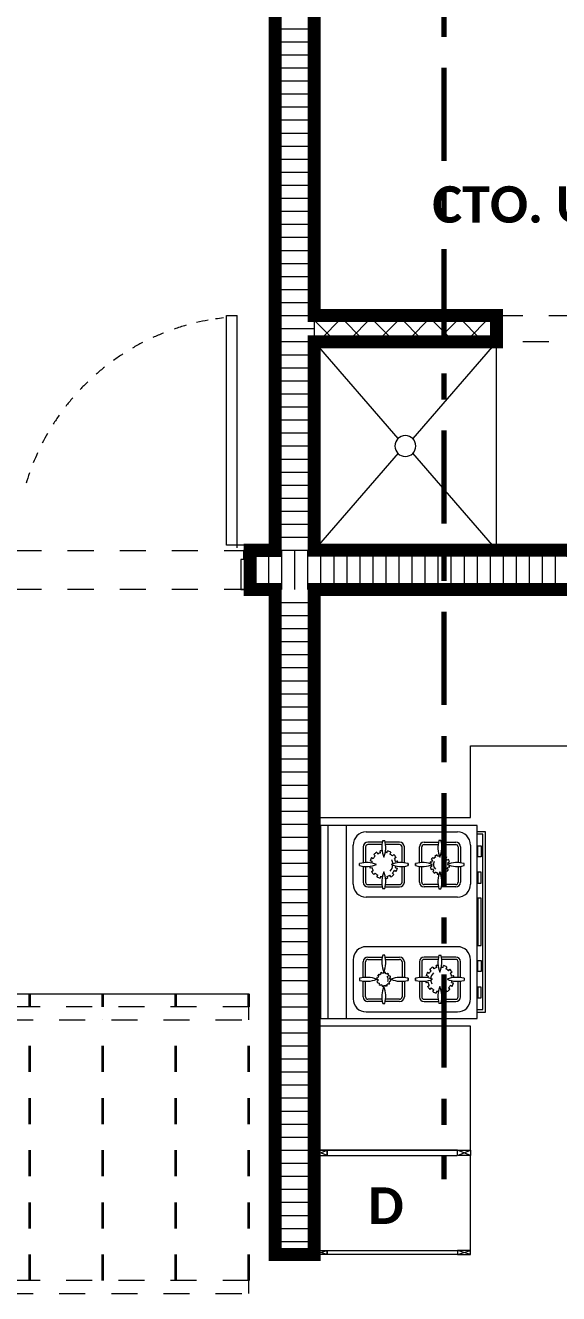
# Model space of a CAD drawing. Header units: metres. Extents: x -144 to 1000, y -717 to 29.
# Drawn here: x 749.193 to 751.239, y -554.114 to -549.251 of the extents above; entities that cross this region are included whole.
import ezdxf

# ---------------------------------------------------------------- set-up
doc = ezdxf.new("R2010")
doc.units = ezdxf.units.M
doc.linetypes.add('Basculante', pattern=[0.11625, 0.075, -0.04125])
doc.linetypes.add('Dash Dot 3_16_', pattern=[0.595313, 0.357187, -0.119063, 0, -0.119063])
doc.layers.get('0').update_dxf_attribs({"color": 1})
doc.layers.add('00-MEDICION', color=30, linetype='Continuous')
for name, color, linetype, lineweight in [('A-DETL', 1, 'Continuous', 9), ('A-DETL-GENF', 1, 'Continuous', 9), ('A-DETL-MEDM', 1, 'Continuous', 30), ('A-DOOR', 1, 'Continuous', 9), ('A-DOOR-FRAM', 1, 'Continuous', 9), ('A-FLOR', 2, 'Continuous', 9), ('A-FLOR-OVHD', 7, 'Basculante', 9), ('A-WALL', 4, 'Continuous', 9), ('G-ANNO-SYMB', 1, 'Continuous', 9), ('G-ANNO-TEXT', 2, 'Continuous', 9), ('G-IMPT', 1, 'Continuous', 9), ('I-FURN', 2, 'Continuous', 9), ('P-SANR-FIXT', 1, 'Continuous', 9)]:
    doc.layers.add(name, color=color, linetype=linetype, lineweight=lineweight)
doc.layers.add('A-WALL-PATT', color=7, linetype='Continuous', lineweight=35, true_color=0x9c9c9c)
doc.styles.add('Calibri_B', font='calibrib.ttf', dxfattribs={"height": 0.165})

# ---------------------------------------------------------------- blocks, each defined once
blk = doc.blocks.new('ESTUFA TIPO - 13-estufa_dwg-319792-Nivel 13')
at = {"layer": 'G-IMPT'}
for p, q in [((-2234.0276, 503.5424), (-2234.0276, 504.2824)), ((-2233.957, 503.5424), (-2233.957, 504.2824)), ((-2233.882, 504.2574), (-2233.532, 504.2574)), ((-2233.932, 504.0574), (-2233.932, 504.2074)), ((-2233.8932, 504.1999), (-2233.8932, 504.1391)), ((-2233.8842, 504.1999), (-2233.8842, 504.1398)), ((-2233.8201, 504.2179), (-2233.8752, 504.2179)), ((-2233.8214, 504.2089), (-2233.8752, 504.2089)), ((-2233.8266, 504.1775), (-2233.8286, 504.1849)), ((-2233.8184, 504.2253), (-2233.8106, 504.2253)), ((-2233.7537, 504.2179), (-2233.8089, 504.2179)), ((-2233.7537, 504.2089), (-2233.8076, 504.2089)), ((-2233.8024, 504.1775), (-2233.8004, 504.1849)), ((-2233.7447, 504.1398), (-2233.7447, 504.1999)), ((-2233.7357, 504.1391), (-2233.7357, 504.1999)), ((-2233.6782, 504.1391), (-2233.6782, 504.1999)), ((-2233.6692, 504.1398), (-2233.6692, 504.1999)), ((-2233.6602, 504.2179), (-2233.6051, 504.2179)), ((-2233.6602, 504.2089), (-2233.6064, 504.2089)), ((-2233.5956, 504.2253), (-2233.6034, 504.2253)), ((-2233.5939, 504.2179), (-2233.5387, 504.2179)), ((-2233.5926, 504.2089), (-2233.5387, 504.2089)), ((-2233.5297, 504.1999), (-2233.5297, 504.1398)), ((-2233.5207, 504.1999), (-2233.5207, 504.1391)), ((-2233.482, 504.2074), (-2233.482, 504.0574)), ((-2233.9074, 504.1285), (-2233.9074, 504.1363)), ((-2233.8596, 504.1445), (-2233.867, 504.1465)), ((-2233.8615, 504.1596), (-2233.8549, 504.1558)), ((-2233.8475, 504.1654), (-2233.8529, 504.1708)), ((-2233.8417, 504.1795), (-2233.8378, 504.1728)), ((-2233.7873, 504.1795), (-2233.7912, 504.1728)), ((-2233.7815, 504.1654), (-2233.7761, 504.1708)), ((-2233.7675, 504.1596), (-2233.7741, 504.1558)), ((-2233.7694, 504.1445), (-2233.762, 504.1465)), ((-2233.631, 504.1409), (-2233.6362, 504.1423)), ((-2233.6324, 504.1514), (-2233.6278, 504.1488)), ((-2233.6226, 504.1555), (-2233.6264, 504.1593)), ((-2233.6185, 504.1654), (-2233.6158, 504.1607)), ((-2233.608, 504.164), (-2233.6093, 504.1692)), ((-2233.591, 504.164), (-2233.5897, 504.1692)), ((-2233.5805, 504.1654), (-2233.5832, 504.1607)), ((-2233.5764, 504.1555), (-2233.5726, 504.1593)), ((-2233.5666, 504.1514), (-2233.5712, 504.1488)), ((-2233.568, 504.1409), (-2233.5628, 504.1423)), ((-2233.5066, 504.1285), (-2233.5066, 504.1363)), ((-2233.8932, 504.1257), (-2233.8932, 504.0649)), ((-2233.8842, 504.125), (-2233.8842, 504.0649)), ((-2233.8596, 504.1204), (-2233.867, 504.1184)), ((-2233.8615, 504.1053), (-2233.8549, 504.1091)), ((-2233.8475, 504.0994), (-2233.8529, 504.094)), ((-2233.8417, 504.0854), (-2233.8378, 504.092)), ((-2233.8266, 504.0874), (-2233.8286, 504.08)), ((-2233.8024, 504.0874), (-2233.8004, 504.08)), ((-2233.7873, 504.0854), (-2233.7912, 504.092)), ((-2233.7815, 504.0994), (-2233.7761, 504.094)), ((-2233.7675, 504.1053), (-2233.7741, 504.1091)), ((-2233.7694, 504.1204), (-2233.762, 504.1184)), ((-2233.7447, 504.0649), (-2233.7447, 504.125)), ((-2233.7357, 504.0649), (-2233.7357, 504.1257)), ((-2233.6782, 504.0649), (-2233.6782, 504.1257)), ((-2233.6692, 504.0649), (-2233.6692, 504.125)), ((-2233.631, 504.124), (-2233.6362, 504.1226)), ((-2233.6324, 504.1134), (-2233.6278, 504.1161)), ((-2233.6226, 504.1093), (-2233.6264, 504.1055)), ((-2233.6185, 504.0995), (-2233.6158, 504.1041)), ((-2233.608, 504.1009), (-2233.6093, 504.0957)), ((-2233.591, 504.1009), (-2233.5897, 504.0957)), ((-2233.5805, 504.0995), (-2233.5832, 504.1041)), ((-2233.5764, 504.1093), (-2233.5726, 504.1055)), ((-2233.5666, 504.1134), (-2233.5712, 504.1161)), ((-2233.568, 504.124), (-2233.5628, 504.1226)), ((-2233.5297, 504.125), (-2233.5297, 504.0649)), ((-2233.5207, 504.1257), (-2233.5207, 504.0649)), ((-2233.8752, 504.0559), (-2233.8214, 504.0559)), ((-2233.8752, 504.0469), (-2233.8201, 504.0469)), ((-2233.8106, 504.0396), (-2233.8184, 504.0396)), ((-2233.8089, 504.0469), (-2233.7537, 504.0469)), ((-2233.8076, 504.0559), (-2233.7537, 504.0559)), ((-2233.6064, 504.0559), (-2233.6602, 504.0559)), ((-2233.6051, 504.0469), (-2233.6602, 504.0469)), ((-2233.6034, 504.0396), (-2233.5956, 504.0396)), ((-2233.5387, 504.0469), (-2233.5939, 504.0469)), ((-2233.5387, 504.0559), (-2233.5926, 504.0559)), ((-2233.532, 504.0074), (-2233.882, 504.0074)), ((-2233.532, 503.8174), (-2233.882, 503.8174)), ((-2233.932, 503.7674), (-2233.932, 503.6174)), ((-2233.8932, 503.6991), (-2233.8932, 503.7599)), ((-2233.8842, 503.6998), (-2233.8842, 503.7599)), ((-2233.8752, 503.7779), (-2233.8201, 503.7779)), ((-2233.8752, 503.7689), (-2233.8214, 503.7689)), ((-2233.8106, 503.7853), (-2233.8184, 503.7853)), ((-2233.8089, 503.7779), (-2233.7537, 503.7779)), ((-2233.8076, 503.7689), (-2233.7537, 503.7689)), ((-2233.7447, 503.7599), (-2233.7447, 503.6998)), ((-2233.7357, 503.7599), (-2233.7357, 503.6991)), ((-2233.6782, 503.7599), (-2233.6782, 503.6991)), ((-2233.6692, 503.7599), (-2233.6692, 503.6998)), ((-2233.6051, 503.7779), (-2233.6602, 503.7779)), ((-2233.6064, 503.7689), (-2233.6602, 503.7689)), ((-2233.6034, 503.7853), (-2233.5956, 503.7853)), ((-2233.5387, 503.7779), (-2233.5939, 503.7779)), ((-2233.5387, 503.7689), (-2233.5926, 503.7689)), ((-2233.5297, 503.6998), (-2233.5297, 503.7599)), ((-2233.5207, 503.6991), (-2233.5207, 503.7599)), ((-2233.482, 503.6174), (-2233.482, 503.7674)), ((-2233.837, 503.6985), (-2233.8407, 503.6995)), ((-2233.838, 503.706), (-2233.8347, 503.7041)), ((-2233.831, 503.7089), (-2233.8337, 503.7116)), ((-2233.8281, 503.7159), (-2233.8262, 503.7126)), ((-2233.8205, 503.715), (-2233.8215, 503.7187)), ((-2233.8145, 503.7196), (-2233.8145, 503.7158)), ((-2233.8085, 503.715), (-2233.8075, 503.7187)), ((-2233.8009, 503.7159), (-2233.8028, 503.7126)), ((-2233.798, 503.7089), (-2233.7953, 503.7116)), ((-2233.791, 503.706), (-2233.7943, 503.7041)), ((-2233.792, 503.6985), (-2233.7883, 503.6995)), ((-2233.6446, 503.7045), (-2233.652, 503.7065)), ((-2233.6465, 503.7196), (-2233.6399, 503.7158)), ((-2233.6325, 503.7254), (-2233.6379, 503.7308)), ((-2233.6267, 503.7395), (-2233.6228, 503.7328)), ((-2233.6116, 503.7375), (-2233.6136, 503.7449)), ((-2233.5874, 503.7375), (-2233.5854, 503.7449)), ((-2233.5723, 503.7395), (-2233.5762, 503.7328)), ((-2233.5665, 503.7254), (-2233.5611, 503.7308)), ((-2233.5525, 503.7196), (-2233.5591, 503.7158)), ((-2233.5544, 503.7045), (-2233.547, 503.7065)), ((-2233.9074, 503.6963), (-2233.9074, 503.6885)), ((-2233.8932, 503.6249), (-2233.8932, 503.6857)), ((-2233.8842, 503.6249), (-2233.8842, 503.685)), ((-2233.8417, 503.6924), (-2233.8378, 503.6924)), ((-2233.837, 503.6864), (-2233.8407, 503.6854)), ((-2233.838, 503.6788), (-2233.8347, 503.6808)), ((-2233.831, 503.6759), (-2233.8337, 503.6732)), ((-2233.8281, 503.6689), (-2233.8262, 503.6722)), ((-2233.8205, 503.6699), (-2233.8215, 503.6662)), ((-2233.8145, 503.6653), (-2233.8145, 503.6691)), ((-2233.8085, 503.6699), (-2233.8075, 503.6662)), ((-2233.8009, 503.6689), (-2233.8028, 503.6722)), ((-2233.798, 503.6759), (-2233.7953, 503.6732)), ((-2233.791, 503.6788), (-2233.7943, 503.6808)), ((-2233.792, 503.6864), (-2233.7883, 503.6854)), ((-2233.7873, 503.6924), (-2233.7912, 503.6924)), ((-2233.7447, 503.685), (-2233.7447, 503.6249)), ((-2233.7357, 503.6857), (-2233.7357, 503.6249)), ((-2233.6782, 503.6857), (-2233.6782, 503.6249)), ((-2233.6692, 503.685), (-2233.6692, 503.6249)), ((-2233.6446, 503.6804), (-2233.652, 503.6784)), ((-2233.6465, 503.6653), (-2233.6399, 503.6691)), ((-2233.6325, 503.6594), (-2233.6379, 503.654)), ((-2233.6267, 503.6454), (-2233.6228, 503.652)), ((-2233.5723, 503.6454), (-2233.5762, 503.652)), ((-2233.5665, 503.6594), (-2233.5611, 503.654)), ((-2233.5525, 503.6653), (-2233.5591, 503.6691)), ((-2233.5544, 503.6804), (-2233.547, 503.6784)), ((-2233.5297, 503.6249), (-2233.5297, 503.685)), ((-2233.5207, 503.6249), (-2233.5207, 503.6857)), ((-2233.5066, 503.6963), (-2233.5066, 503.6885)), ((-2233.8214, 503.6159), (-2233.8752, 503.6159)), ((-2233.8201, 503.6069), (-2233.8752, 503.6069)), ((-2233.7537, 503.6069), (-2233.8089, 503.6069)), ((-2233.7537, 503.6159), (-2233.8076, 503.6159)), ((-2233.6602, 503.6159), (-2233.6064, 503.6159)), ((-2233.6602, 503.6069), (-2233.6051, 503.6069)), ((-2233.6116, 503.6474), (-2233.6136, 503.64)), ((-2233.5939, 503.6069), (-2233.5387, 503.6069)), ((-2233.5926, 503.6159), (-2233.5387, 503.6159)), ((-2233.5874, 503.6474), (-2233.5854, 503.64)), ((-2233.882, 503.5674), (-2233.532, 503.5674)), ((-2233.8184, 503.5996), (-2233.8106, 503.5996)), ((-2233.5956, 503.5996), (-2233.6034, 503.5996))]:
    blk.add_line(p, q, dxfattribs=at)
at = {"layer": 'G-IMPT', "flags": 128}
for points in [[(-2234.057, 504.2824), (-2234.057, 503.5424), (-2233.457, 503.5424), (-2233.457, 504.2824)], [(-2233.4538, 504.1621), (-2233.4538, 504.2041), (-2233.4404, 504.2041), (-2233.4404, 504.1621)], [(-2233.7216, 504.1363), (-2233.7216, 504.1285)], [(-2233.6924, 504.1363), (-2233.6924, 504.1285)], [(-2233.4538, 504.1027), (-2233.4538, 504.0608), (-2233.4404, 504.0608), (-2233.4404, 504.1027)], [(-2233.4543, 504.0034), (-2233.4543, 503.8215), (-2233.4409, 503.8215), (-2233.4409, 504.0034)], [(-2233.4538, 503.7221), (-2233.4538, 503.7641), (-2233.4404, 503.7641), (-2233.4404, 503.7221)], [(-2233.7216, 503.6963), (-2233.7216, 503.6885)], [(-2233.6924, 503.6885), (-2233.6924, 503.6963)], [(-2233.4538, 503.6627), (-2233.4538, 503.6208), (-2233.4404, 503.6208), (-2233.4404, 503.6627)]]:
    blk.add_lwpolyline(points, close=True, dxfattribs=at)
for points in [[(-2233.457, 503.5664), (-2233.4247, 503.5664), (-2233.4247, 504.2584), (-2233.457, 504.2584)], [(-2233.457, 503.5764), (-2233.4347, 503.5764), (-2233.4347, 504.2484), (-2233.457, 504.2484)]]:
    blk.add_lwpolyline(points, dxfattribs=at)
at = {"layer": 'G-IMPT'}
for centre, radius, start, end in [((-2233.882, 504.2074), 0.05, 90, 180), ((-2233.532, 504.2074), 0.05, 360, 90), ((-2233.8752, 504.1999), 0.018, 90, 180), ((-2233.8752, 504.1999), 0.009, 90, 180), ((-2233.8145, 504.1324), 0.0543, 97.1393, 105), ((-2233.7205, 504.1985), 0.1015, 164.6884, 202.146), ((-2233.9085, 504.1985), 0.1015, 337.854, 15.3116), ((-2233.8145, 504.1324), 0.0543, 60, 75), ((-2233.7537, 504.1999), 0.018, 0, 90), ((-2233.7537, 504.1999), 0.009, 0, 90), ((-2233.6602, 504.1999), 0.018, 90, 180), ((-2233.6602, 504.1999), 0.009, 90, 180), ((-2233.5055, 504.1985), 0.1015, 164.6884, 202.146), ((-2233.6935, 504.1985), 0.1015, 337.854, 15.3116), ((-2233.5387, 504.1999), 0.018, 0, 90), ((-2233.5387, 504.1999), 0.009, 0, 90), ((-2233.8806, 504.0385), 0.1015, 67.854, 105.3116), ((-2233.8145, 504.1324), 0.0543, 150, 165), ((-2233.8145, 504.1324), 0.0467, 165, 173.1767), ((-2233.8145, 504.1324), 0.0467, 135, 150), ((-2233.8145, 504.1324), 0.0543, 120, 135), ((-2233.8145, 504.1324), 0.0467, 105, 120), ((-2233.8145, 504.1324), 0.0467, 75, 83.1767), ((-2233.8145, 504.1324), 0.0467, 45, 60), ((-2233.7484, 504.0385), 0.1015, 74.6884, 112.146), ((-2233.7484, 504.0385), 0.1015, 74.6884, 112.146), ((-2233.8145, 504.1324), 0.0351, 4.25, 30), ((-2233.8145, 504.1324), 0.0543, 30, 45), ((-2233.8145, 504.1324), 0.0467, 15, 30), ((-2233.8145, 504.1324), 0.0543, 7.1393, 15), ((-2233.6656, 504.0385), 0.1015, 67.854, 105.3116), ((-2233.6656, 504.0385), 0.1015, 67.854, 105.3116), ((-2233.5995, 504.1324), 0.038, 165, 174.7459), ((-2233.5995, 504.1324), 0.038, 135, 150), ((-2233.5995, 504.1324), 0.0327, 150, 165), ((-2233.5995, 504.1324), 0.0245, 150, 225), ((-2233.5995, 504.1324), 0.0327, 120, 135), ((-2233.5995, 504.1324), 0.038, 105, 120), ((-2233.5995, 504.1324), 0.0327, 93.1677, 105), ((-2233.5995, 504.1324), 0.038, 75, 84.7459), ((-2233.5995, 504.1324), 0.0327, 60, 75), ((-2233.5995, 504.1324), 0.038, 45, 60), ((-2233.5995, 504.1324), 0.0327, 30, 45), ((-2233.5334, 504.0385), 0.1015, 74.6884, 112.146), ((-2233.5995, 504.1324), 0.0327, 3.1677, 15), ((-2233.5995, 504.1324), 0.038, 15, 30), ((-2233.8806, 504.2264), 0.1015, 254.6884, 292.146), ((-2233.8145, 504.1324), 0.0543, 187.1393, 195), ((-2233.8145, 504.1324), 0.0543, 210, 225), ((-2233.8145, 504.1324), 0.0467, 195, 210), ((-2233.8145, 504.1324), 0.0467, 225, 240), ((-2233.8145, 504.1324), 0.0467, 255, 263.1767), ((-2233.7205, 504.0663), 0.1015, 157.854, 195.3116), ((-2233.9085, 504.0663), 0.1015, 344.6884, 22.146), ((-2233.8145, 504.1324), 0.0467, 285, 300), ((-2233.8145, 504.1324), 0.0351, 315, 355.75), ((-2233.8145, 504.1324), 0.0543, 300, 315), ((-2233.7484, 504.2264), 0.1015, 247.854, 285.3116), ((-2233.7484, 504.2264), 0.1015, 247.854, 285.3116), ((-2233.8145, 504.1324), 0.0467, 315, 330), ((-2233.8145, 504.1324), 0.0467, 345, 353.1767), ((-2233.8145, 504.1324), 0.0543, 330, 345), ((-2233.6656, 504.2264), 0.1015, 254.6884, 292.146), ((-2233.6656, 504.2264), 0.1015, 254.6884, 292.146), ((-2233.5995, 504.1324), 0.038, 195, 210), ((-2233.5995, 504.1324), 0.0327, 183.1677, 195), ((-2233.5995, 504.1324), 0.0327, 210, 225), ((-2233.5995, 504.1324), 0.038, 225, 240), ((-2233.5995, 504.1324), 0.0327, 240, 255), ((-2233.5995, 504.1324), 0.038, 255, 264.7459), ((-2233.5055, 504.0663), 0.1015, 157.854, 195.3116), ((-2233.6935, 504.0663), 0.1015, 344.6884, 22.146), ((-2233.5995, 504.1324), 0.0327, 273.1677, 285), ((-2233.5995, 504.1324), 0.038, 285, 300), ((-2233.5995, 504.1324), 0.0327, 300, 315), ((-2233.5995, 504.1324), 0.038, 315, 330), ((-2233.5334, 504.2264), 0.1015, 247.854, 285.3116), ((-2233.5995, 504.1324), 0.0327, 330, 345), ((-2233.5995, 504.1324), 0.038, 345, 354.7459), ((-2233.882, 504.0574), 0.05, 180, 270), ((-2233.8752, 504.0649), 0.018, 180, 270), ((-2233.8752, 504.0649), 0.009, 180, 270), ((-2233.8145, 504.1324), 0.0543, 240, 255), ((-2233.8145, 504.1324), 0.0543, 277.1393, 285), ((-2233.7537, 504.0649), 0.018, 270, 0), ((-2233.7537, 504.0649), 0.009, 270, 0), ((-2233.6602, 504.0649), 0.018, 180, 270), ((-2233.6602, 504.0649), 0.009, 180, 270), ((-2233.5387, 504.0649), 0.009, 270, 360), ((-2233.5387, 504.0649), 0.018, 270, 0), ((-2233.532, 504.0574), 0.05, 270, 0), ((-2233.882, 503.7674), 0.05, 90, 180), ((-2233.532, 503.7674), 0.05, 360, 90), ((-2233.8752, 503.7599), 0.018, 90, 180), ((-2233.8752, 503.7599), 0.009, 90, 180), ((-2233.7205, 503.7585), 0.1015, 164.6884, 202.146), ((-2233.9085, 503.7585), 0.1015, 337.854, 15.3116), ((-2233.7537, 503.7599), 0.018, 0, 90), ((-2233.7537, 503.7599), 0.009, 0, 90), ((-2233.6602, 503.7599), 0.018, 90, 180), ((-2233.6602, 503.7599), 0.009, 90, 180), ((-2233.5055, 503.7585), 0.1015, 164.6884, 202.146), ((-2233.6935, 503.7585), 0.1015, 337.854, 15.3116), ((-2233.5387, 503.7599), 0.018, 0, 90), ((-2233.5387, 503.7599), 0.009, 0, 90), ((-2233.8806, 503.5985), 0.1015, 67.854, 105.3116), ((-2233.8145, 503.6924), 0.0272, 165, 180), ((-2233.8145, 503.6924), 0.0272, 135, 150), ((-2233.8145, 503.6924), 0.0233, 150, 165), ((-2233.8145, 503.6924), 0.0233, 120, 135), ((-2233.8145, 503.6924), 0.0272, 105, 120), ((-2233.8145, 503.6924), 0.0233, 90, 105), ((-2233.8145, 503.6924), 0.0272, 75, 90), ((-2233.8145, 503.6924), 0.0233, 60, 75), ((-2233.8145, 503.6924), 0.0175, 330, 45), ((-2233.8145, 503.6924), 0.0272, 45, 60), ((-2233.8145, 503.6924), 0.0233, 30, 45), ((-2233.8145, 503.6924), 0.0233, 360, 15), ((-2233.8145, 503.6924), 0.0272, 15, 30), ((-2233.7484, 503.5985), 0.1015, 74.6884, 112.146), ((-2233.7484, 503.5985), 0.1015, 74.6884, 112.146), ((-2233.6656, 503.5985), 0.1015, 67.854, 105.3116), ((-2233.6656, 503.5985), 0.1015, 67.854, 105.3116), ((-2233.5995, 503.6924), 0.0543, 150, 165), ((-2233.5995, 503.6924), 0.0467, 165, 173.1767), ((-2233.5995, 503.6924), 0.0467, 135, 150), ((-2233.5995, 503.6924), 0.0543, 120, 135), ((-2233.5995, 503.6924), 0.0351, 135, 175.75), ((-2233.5995, 503.6924), 0.0467, 105, 120), ((-2233.5995, 503.6924), 0.0543, 97.1393, 105), ((-2233.5995, 503.6924), 0.0467, 75, 83.1767), ((-2233.5995, 503.6924), 0.0543, 60, 75), ((-2233.5995, 503.6924), 0.0467, 45, 60), ((-2233.5334, 503.5985), 0.1015, 74.6884, 112.146), ((-2233.5995, 503.6924), 0.0543, 30, 45), ((-2233.5995, 503.6924), 0.0467, 15, 30), ((-2233.5995, 503.6924), 0.0543, 7.1393, 15), ((-2233.8806, 503.7864), 0.1015, 254.6884, 292.146), ((-2233.8145, 503.6924), 0.0272, 195, 210), ((-2233.8145, 503.6924), 0.0233, 180, 195), ((-2233.8145, 503.6924), 0.0233, 210, 225), ((-2233.8145, 503.6924), 0.0272, 225, 240), ((-2233.8145, 503.6924), 0.0233, 240, 255), ((-2233.7205, 503.6263), 0.1015, 157.854, 195.3116), ((-2233.8145, 503.6924), 0.0272, 255, 270), ((-2233.8145, 503.6924), 0.0233, 270, 285), ((-2233.9085, 503.6263), 0.1015, 344.6884, 22.146), ((-2233.8145, 503.6924), 0.0272, 285, 300), ((-2233.8145, 503.6924), 0.0233, 300, 315), ((-2233.8145, 503.6924), 0.0272, 315, 330), ((-2233.8145, 503.6924), 0.0233, 330, 345), ((-2233.8145, 503.6924), 0.0272, 345, 360), ((-2233.7484, 503.7864), 0.1015, 247.854, 285.3116), ((-2233.7484, 503.7864), 0.1015, 247.854, 285.3116), ((-2233.6656, 503.7864), 0.1015, 254.6884, 292.146), ((-2233.6656, 503.7864), 0.1015, 254.6884, 292.146), ((-2233.5995, 503.6924), 0.0543, 187.1393, 195), ((-2233.5995, 503.6924), 0.0543, 210, 225), ((-2233.5995, 503.6924), 0.0467, 195, 210), ((-2233.5995, 503.6924), 0.0351, 184.25, 210), ((-2233.5995, 503.6924), 0.0467, 225, 240), ((-2233.5055, 503.6263), 0.1015, 157.854, 195.3116), ((-2233.6935, 503.6263), 0.1015, 344.6884, 22.146), ((-2233.5995, 503.6924), 0.0467, 285, 300), ((-2233.5995, 503.6924), 0.0543, 300, 315), ((-2233.5334, 503.7864), 0.1015, 247.854, 285.3116), ((-2233.5995, 503.6924), 0.0467, 315, 330), ((-2233.5995, 503.6924), 0.0467, 345, 353.1767), ((-2233.5995, 503.6924), 0.0543, 330, 345), ((-2233.882, 503.6174), 0.05, 180, 270), ((-2233.8752, 503.6249), 0.018, 180, 270), ((-2233.8752, 503.6249), 0.009, 180, 270), ((-2233.7537, 503.6249), 0.009, 270, 0), ((-2233.7537, 503.6249), 0.018, 270, 360), ((-2233.6602, 503.6249), 0.018, 180, 270), ((-2233.6602, 503.6249), 0.009, 180, 270), ((-2233.5995, 503.6924), 0.0543, 240, 255), ((-2233.5995, 503.6924), 0.0467, 255, 263.1767), ((-2233.5995, 503.6924), 0.0543, 277.1393, 285), ((-2233.5387, 503.6249), 0.018, 270, 360), ((-2233.5387, 503.6249), 0.009, 270, 0), ((-2233.532, 503.6174), 0.05, 270, 0)]:
    blk.add_arc(centre, radius, start, end, dxfattribs=at)
blk = doc.blocks.new('F')
at = {"layer": 'A-DETL', "color": 7}
blk.add_line((748.709, -496.4697), (752.6083, -496.4697), dxfattribs=at)
at = {"layer": 'A-DETL', "color": 7, "linetype": 'Basculante', "lineweight": 35}
for p, q in [((751.7683, -496.5196), (751.7683, -496.4697)), ((752.0483, -496.5196), (752.0483, -496.4697)), ((752.3283, -496.5196), (752.3283, -496.4697)), ((752.6083, -496.5196), (752.6083, -496.4697)), ((751.7683, -497.5696), (751.7683, -496.5696)), ((752.0483, -497.5696), (752.0483, -496.5696)), ((752.3283, -497.5696), (752.3283, -496.5696)), ((752.6083, -497.5696), (752.6083, -496.5696))]:
    blk.add_line(p, q, dxfattribs=at)
at = {"layer": 'A-DETL-GENF', "linetype": 'Basculante'}
for p, q in [((753.5591, -493.8697), (754.3591, -493.8697)), ((754.3591, -493.9697), (753.5591, -493.9697)), ((751.7135, -494.7697), (752.6135, -494.7697)), ((752.6135, -494.7697), (752.6135, -494.9197)), ((752.6135, -494.9197), (751.7135, -494.9197))]:
    blk.add_line(p, q, dxfattribs=at)
at = {"layer": 'A-DETL-MEDM'}
blk.add_line((753.5591, -493.9697), (753.5591, -493.8697), dxfattribs=at)
at = {"layer": 'A-DOOR', "lineweight": 15}
for p, q in [((752.5235, -493.8697), (752.5635, -493.8697)), ((752.5235, -494.7497), (752.5235, -493.8697)), ((752.5635, -494.7597), (752.5635, -493.8697)), ((752.5985, -494.7497), (752.5235, -494.7497)), ((752.5985, -494.7597), (752.5985, -494.7497)), ((752.6135, -494.7597), (752.5985, -494.7597))]:
    blk.add_line(p, q, dxfattribs=at)
at = {"layer": 'A-DOOR'}
blk.add_line((752.6135, -494.7697), (752.6135, -494.9197), dxfattribs=at)
for start, end in [(105.8316, 108.8857), (100.2582, 103.1511), (100.2582, 103.1511), (96.4594, 98.45), (111.7283, 114.5549), (122.9441, 125.7122), (117.366, 120.1622), (128.4672, 131.2097), (133.9406, 136.6605), (139.3702, 142.0705), (144.7622, 147.4462), (150.1233, 152.7944), (155.4605, 158.1223), (160.7809, 163.4371)]:
    blk.add_arc((752.612, -494.7676), 0.8947, start, end, dxfattribs=at)
at = {"layer": 'A-DOOR-FRAM', "lineweight": 15}
for p, q in [((752.6135, -494.7697), (752.5885, -494.7697)), ((752.5885, -494.7697), (752.5885, -494.8047)), ((752.5885, -494.8047), (752.5785, -494.8047)), ((752.5785, -494.8047), (752.5785, -494.9197)), ((752.5785, -494.9197), (752.6135, -494.9197))]:
    blk.add_line(p, q, dxfattribs=at)
at = {"layer": 'A-FLOR'}
for p, q in [((753.4591, -495.7945), (753.4591, -495.5197)), ((753.4591, -495.5197), (753.8385, -495.5197)), ((752.8591, -495.7945), (753.4591, -495.7945)), ((753.4591, -496.5945), (752.8591, -496.5945)), ((753.4591, -497.0694), (753.4591, -496.5945)), ((752.8591, -497.0694), (753.4591, -497.0694))]:
    blk.add_line(p, q, dxfattribs=at)
at = {"layer": 'A-FLOR-OVHD'}
for p, q in [((752.6083, -496.5196), (750.6814, -496.5196)), ((752.6083, -496.5696), (752.6083, -496.5196)), ((750.6814, -496.5696), (752.6083, -496.5696)), ((752.6083, -497.5696), (750.6814, -497.5696)), ((752.6083, -497.6196), (752.6083, -497.5696)), ((750.6814, -497.6196), (752.6083, -497.6196))]:
    blk.add_line(p, q, dxfattribs=at)
at = {"layer": 'A-WALL', "lineweight": 35}
for p, q in [((752.7091, -491.7697), (752.7091, -494.7697)), ((752.8591, -493.8697), (752.8591, -492.0197)), ((753.5591, -493.8697), (752.8591, -493.8697)), ((752.8591, -494.7697), (752.8591, -493.9697)), ((752.8591, -493.9697), (753.5591, -493.9697)), ((752.7091, -494.7697), (752.6135, -494.7697)), ((752.6135, -494.7697), (752.6135, -494.9197)), ((754.7591, -494.7697), (752.8591, -494.7697)), ((752.6135, -494.9197), (752.7091, -494.9197)), ((752.7091, -494.9197), (752.7091, -497.4694)), ((752.8591, -494.9197), (754.7591, -494.9197)), ((752.8591, -497.4694), (752.8591, -494.9197)), ((752.7091, -497.4694), (752.8591, -497.4694))]:
    blk.add_line(p, q, dxfattribs=at)
at = {"layer": 'A-WALL'}
blk.add_line((752.8591, -493.8697), (752.8591, -493.9697), dxfattribs=at)
at = {"layer": 'A-WALL-PATT', "color": 8, "lineweight": 5, "true_color": 0x727272}
for p, q in [((752.7091, -492.7695), (752.8591, -492.7695)), ((752.7091, -492.8195), (752.8591, -492.8195)), ((752.7091, -492.8695), (752.8591, -492.8695)), ((752.7091, -492.9195), (752.8591, -492.9195)), ((752.7091, -492.9695), (752.8591, -492.9695)), ((752.7091, -493.0195), (752.8591, -493.0195)), ((752.7091, -493.0695), (752.8591, -493.0695)), ((752.7091, -493.1195), (752.8591, -493.1195)), ((752.7091, -493.1695), (752.8591, -493.1695)), ((752.7091, -493.2195), (752.8591, -493.2195)), ((752.7091, -493.2695), (752.8591, -493.2695)), ((752.7091, -493.3195), (752.8591, -493.3195)), ((752.7091, -493.3695), (752.8591, -493.3695)), ((752.7091, -493.4195), (752.8591, -493.4195)), ((752.7091, -493.4695), (752.8591, -493.4695)), ((752.7091, -493.5195), (752.8591, -493.5195)), ((752.7091, -493.5695), (752.8591, -493.5695)), ((752.7091, -493.6195), (752.8591, -493.6195)), ((752.7091, -493.6695), (752.8591, -493.6695)), ((752.7091, -493.7195), (752.8591, -493.7195)), ((752.7091, -493.7695), (752.8591, -493.7695)), ((752.7091, -493.8195), (752.8591, -493.8195)), ((752.7091, -493.8695), (752.8591, -493.8695)), ((752.7091, -493.9195), (752.8591, -493.9195)), ((752.7091, -493.9695), (752.8591, -493.9695)), ((752.7091, -494.0195), (752.8591, -494.0195)), ((752.7091, -494.0695), (752.8591, -494.0695)), ((752.7091, -494.1195), (752.8591, -494.1195)), ((752.7091, -494.1695), (752.8591, -494.1695)), ((752.7091, -494.2195), (752.8591, -494.2195)), ((752.7091, -494.2695), (752.8591, -494.2695)), ((752.7091, -494.3195), (752.8591, -494.3195)), ((752.7091, -494.3695), (752.8591, -494.3695)), ((752.7091, -494.4195), (752.8591, -494.4195)), ((752.7091, -494.4695), (752.8591, -494.4695)), ((752.7091, -494.5195), (752.8591, -494.5195)), ((752.7091, -494.5695), (752.8591, -494.5695)), ((752.7091, -494.6195), (752.8591, -494.6195)), ((752.7091, -494.6695), (752.8591, -494.6695)), ((752.7091, -494.7195), (752.8591, -494.7195)), ((752.6341, -494.7697), (752.6341, -494.9197)), ((752.6841, -494.7697), (752.6841, -494.9197)), ((752.7091, -494.7695), (752.8591, -494.7695)), ((752.7341, -494.7697), (752.7341, -494.9197)), ((752.7841, -494.7697), (752.7841, -494.9197)), ((752.8341, -494.7697), (752.8341, -494.9197)), ((752.8841, -494.7697), (752.8841, -494.9197)), ((752.9341, -494.7697), (752.9341, -494.9197)), ((752.9841, -494.7697), (752.9841, -494.9197)), ((753.0341, -494.7697), (753.0341, -494.9197)), ((753.0841, -494.7697), (753.0841, -494.9197)), ((753.1341, -494.7697), (753.1341, -494.9197)), ((753.1841, -494.7697), (753.1841, -494.9197)), ((753.2341, -494.7697), (753.2341, -494.9197)), ((753.2841, -494.7697), (753.2841, -494.9197)), ((753.3341, -494.7697), (753.3341, -494.9197)), ((753.3841, -494.7697), (753.3841, -494.9197)), ((753.4341, -494.7697), (753.4341, -494.9197)), ((753.4841, -494.7697), (753.4841, -494.9197)), ((753.5341, -494.7697), (753.5341, -494.9197)), ((753.5841, -494.7697), (753.5841, -494.9197)), ((753.6341, -494.7697), (753.6341, -494.9197)), ((753.6841, -494.7697), (753.6841, -494.9197)), ((753.7341, -494.7697), (753.7341, -494.9197)), ((753.7841, -494.7697), (753.7841, -494.9197)), ((752.7091, -494.9695), (752.8591, -494.9695)), ((752.7091, -495.0195), (752.8591, -495.0195)), ((752.7091, -495.0695), (752.8591, -495.0695)), ((752.7091, -495.1195), (752.8591, -495.1195)), ((752.7091, -495.1695), (752.8591, -495.1695)), ((752.7091, -495.2195), (752.8591, -495.2195)), ((752.7091, -495.2695), (752.8591, -495.2695)), ((752.7091, -495.3195), (752.8591, -495.3195)), ((752.7091, -495.3695), (752.8591, -495.3695)), ((752.7091, -495.4195), (752.8591, -495.4195)), ((752.7091, -495.4695), (752.8591, -495.4695)), ((752.7091, -495.5195), (752.8591, -495.5195)), ((752.7091, -495.5695), (752.8591, -495.5695)), ((752.7091, -495.6195), (752.8591, -495.6195)), ((752.7091, -495.6695), (752.8591, -495.6695)), ((752.7091, -495.7195), (752.8591, -495.7195)), ((752.7091, -495.7695), (752.8591, -495.7695)), ((752.7091, -495.8195), (752.8591, -495.8195)), ((752.7091, -495.8695), (752.8591, -495.8695)), ((752.7091, -495.9195), (752.8591, -495.9195)), ((752.7091, -495.9695), (752.8591, -495.9695)), ((752.7091, -496.0195), (752.8591, -496.0195)), ((752.7091, -496.0695), (752.8591, -496.0695)), ((752.7091, -496.1195), (752.8591, -496.1195)), ((752.7091, -496.1695), (752.8591, -496.1695)), ((752.7091, -496.2195), (752.8591, -496.2195)), ((752.7091, -496.2695), (752.8591, -496.2695)), ((752.7091, -496.3195), (752.8591, -496.3195)), ((752.7091, -496.3695), (752.8591, -496.3695)), ((752.7091, -496.4195), (752.8591, -496.4195)), ((752.7091, -496.4695), (752.8591, -496.4695)), ((752.7091, -496.5195), (752.8591, -496.5195)), ((752.7091, -496.5695), (752.8591, -496.5695)), ((752.7091, -496.6195), (752.8591, -496.6195)), ((752.7091, -496.6695), (752.8591, -496.6695)), ((752.7091, -496.7195), (752.8591, -496.7195)), ((752.7091, -496.7695), (752.8591, -496.7695)), ((752.7091, -496.8195), (752.8591, -496.8195)), ((752.7091, -496.8695), (752.8591, -496.8695)), ((752.7091, -496.9195), (752.8591, -496.9195)), ((752.7091, -496.9695), (752.8591, -496.9695)), ((752.7091, -497.0195), (752.8591, -497.0195)), ((752.7091, -497.0695), (752.8591, -497.0695)), ((752.7091, -497.1195), (752.8591, -497.1195)), ((752.7091, -497.1695), (752.8591, -497.1695)), ((752.7091, -497.2195), (752.8591, -497.2195)), ((752.7091, -497.2695), (752.8591, -497.2695)), ((752.7091, -497.3195), (752.8591, -497.3195)), ((752.7091, -497.3695), (752.8591, -497.3695)), ((752.7091, -497.4195), (752.8591, -497.4195))]:
    blk.add_line(p, q, dxfattribs=at)
at = {"layer": 'A-WALL-PATT', "color": 8, "lineweight": 5, "true_color": 0x747474}
for p, q in [((752.8591, -493.8714), (752.8608, -493.8697)), ((752.874, -493.9697), (752.974, -493.8697)), ((753.055, -493.9697), (752.955, -493.8697)), ((752.9871, -493.9697), (753.0871, -493.8697)), ((753.1681, -493.9697), (753.0681, -493.8697)), ((753.1002, -493.9697), (753.2002, -493.8697)), ((753.2813, -493.9697), (753.1813, -493.8697)), ((753.2134, -493.9697), (753.3134, -493.8697)), ((753.3944, -493.9697), (753.2944, -493.8697)), ((753.3265, -493.9697), (753.4265, -493.8697)), ((753.5075, -493.9697), (753.4075, -493.8697)), ((753.4397, -493.9697), (753.5397, -493.8697)), ((753.5591, -493.9081), (753.5207, -493.8697)), ((752.9419, -493.9697), (752.8591, -493.8869)), ((753.5528, -493.9697), (753.5591, -493.9633))]:
    blk.add_line(p, q, dxfattribs=at)
at = {"layer": 'G-ANNO-SYMB', "linetype": 'Dash Dot 3_16_', "lineweight": 70}
blk.add_line((753.3569, -487.3569), (753.3569, -497.1809), dxfattribs=at)
at = {"layer": 'I-FURN'}
for p, q in [((752.8591, -497.0894), (752.9091, -497.0694)), ((752.9091, -497.0894), (752.8591, -497.0694)), ((752.9091, -497.0694), (752.8591, -497.0694)), ((752.8591, -497.0694), (752.8591, -497.0894)), ((753.4091, -497.0694), (752.9091, -497.0694)), ((752.9091, -497.0694), (752.9091, -497.0894)), ((752.9091, -497.0894), (752.9091, -497.0694)), ((753.4091, -497.0894), (753.4091, -497.0694)), ((753.4091, -497.0894), (753.4591, -497.0694)), ((753.4591, -497.0894), (753.4091, -497.0694)), ((753.4091, -497.0694), (753.4591, -497.0694)), ((753.4091, -497.0894), (753.4091, -497.0694)), ((753.4591, -497.0694), (753.4591, -497.0894)), ((752.8591, -497.4544), (752.8591, -497.0894)), ((752.8591, -497.0894), (752.9091, -497.0894)), ((752.9068, -497.0894), (753.4068, -497.0894)), ((753.4591, -497.0894), (753.4091, -497.0894)), ((753.4591, -497.4544), (753.4591, -497.0894)), ((752.8591, -497.4694), (752.9091, -497.4544)), ((752.9091, -497.4694), (752.8591, -497.4544)), ((752.8591, -497.4694), (752.8591, -497.4544)), ((752.8591, -497.4544), (752.9091, -497.4544)), ((752.9091, -497.4694), (752.8591, -497.4694)), ((752.9091, -497.4694), (752.9091, -497.4544)), ((752.9091, -497.4544), (753.4091, -497.4544)), ((752.9091, -497.4544), (752.9091, -497.4694)), ((753.4091, -497.4694), (752.9091, -497.4694)), ((753.4091, -497.4544), (753.4091, -497.4694)), ((753.4091, -497.4694), (753.4591, -497.4544)), ((753.4591, -497.4694), (753.4091, -497.4544)), ((753.4591, -497.4544), (753.4091, -497.4544)), ((753.4091, -497.4544), (753.4091, -497.4694)), ((753.4091, -497.4694), (753.4591, -497.4694)), ((753.4591, -497.4694), (753.4591, -497.4544))]:
    blk.add_line(p, q, dxfattribs=at)
at = {"layer": 'P-SANR-FIXT'}
for p, q in [((752.8591, -493.9697), (753.1802, -494.3407)), ((753.5591, -493.9697), (753.2381, -494.3407)), ((753.5591, -494.7697), (753.5591, -493.9697)), ((753.1815, -494.3973), (752.8591, -494.7694)), ((753.2367, -494.3973), (753.5591, -494.7695))]:
    blk.add_line(p, q, dxfattribs=at)
for start, end in [(0, 180), (180, 0)]:
    blk.add_arc((753.2091, -494.3697), 0.04, start, end, dxfattribs=at)
blk.add_blockref('ESTUFA TIPO - 13-estufa_dwg-319792-Nivel 13', (2986.9409, -1000.1069))
at = {"layer": 'G-ANNO-TEXT', "style": 'Calibri_B'}
for s, p in [('CTO. UTIL', (753.3125, -493.5134)), ('D', (753.0666, -497.3525))]:
    blk.add_text(s, height=0.14, dxfattribs=at).set_placement(p)

msp = doc.modelspace()

# ---------------------------------------------------------------- linework, layer by layer
at = {"layer": '00-MEDICION', "const_width": 0.05}
for points in [[(750.1508, -548.2643), (750.1508, -551.2643), (750.0551, -551.2643), (750.0551, -551.4143), (750.1508, -551.4143), (750.1508, -553.964), (750.3008, -553.964), (750.3008, -551.4143), (752.2008, -551.4143)], [(752.2008, -551.2643), (750.3008, -551.264), (750.3008, -550.4643), (751.0008, -550.4643), (751.0008, -550.3643), (750.3008, -550.3641), (750.3008, -548.5143), (752.2008, -548.5143)]]:
    msp.add_lwpolyline(points, dxfattribs=at)

# ---------------------------------------------------------------- block references
at = {"color": 3}
msp.add_blockref('F', (-2.5583, -56.4946), dxfattribs=at)

doc.saveas('drawing.dxf')
